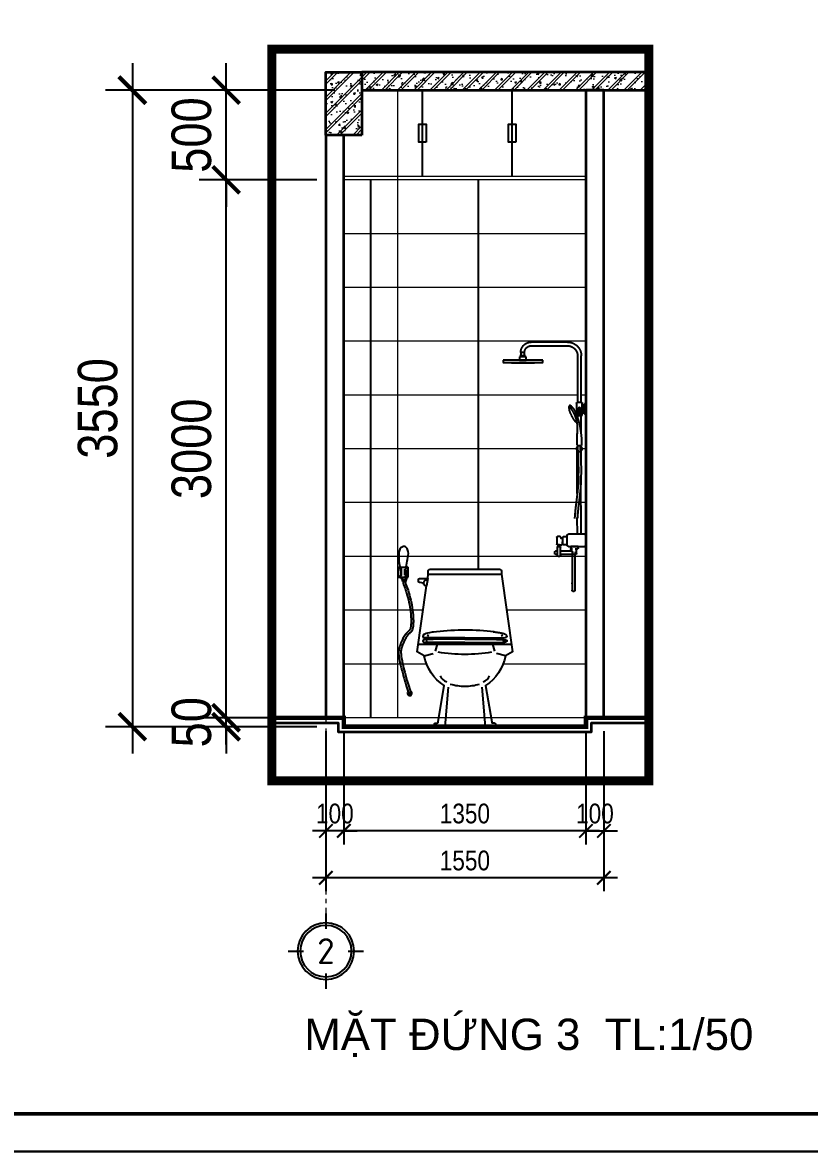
# Model space of a CAD drawing. Header units: inches. Extents: x 236662 to 497023, y -248575 to 81795.
# Drawn here: x 287957 to 292345, y -211220 to -204924 of the extents above; entities that cross this region are included whole.
import ezdxf
from ezdxf.enums import TextEntityAlignment as Align

# ---------------------------------------------------------------- set-up
doc = ezdxf.new("R2010")
doc.units = ezdxf.units.IN
doc.header["$LTSCALE"] = 10
doc.header["$MEASUREMENT"] = 0
for name, pattern in [('ACAD_ISO02W100', [15, 12, -3]), ('CENTER', [2, 1.25, -0.25, 0.25, -0.25]), ('DASHED2', [0.375, 0.25, -0.125])]:
    doc.linetypes.add(name, pattern=pattern)
for name, color, linetype in [('01. HP_TEXT', 9, 'Continuous'), ('07. HP_KY HIEU', 43, 'Continuous'), ('08. HP_DIM', 118, 'Continuous'), ('10. HP_VAT DUNG 1', 144, 'Continuous'), ('hach', 7, 'Continuous'), ('TEXT', 2, 'Continuous')]:
    doc.layers.add(name, color=color, linetype=linetype)
for name, color, linetype, lineweight in [('02. HP_BE TONG', 1, 'Continuous', 35), ('03. HP_TUONG', 2, 'Continuous', 35), ('05. HP_TRUC', 251, 'CENTER', 5), ('06. HP_THAY 1', 134, 'Continuous', 15), ('06. HP_THAY 2', 147, 'Continuous', 13), ('09_HP_HATCH', 8, 'Continuous', 5)]:
    doc.layers.add(name, color=color, linetype=linetype, lineweight=lineweight)
doc.layers.add('Tpl_Bound', color=1, linetype='Continuous', plot=False)
doc.styles.add('ISOCP50', font='isocpeur.ttf')
doc.styles.add('TEXT (none)', font='arial.ttf')
doc.styles.add('text2', font='VHELVCN.TTF')
doc.dimstyles.new('AL-100', dxfattribs={"dimtxt": 220, "dimasz": 150, "dimexe": 150, "dimexo": 150, "dimgap": 80, "dimtad": 1, "dimdec": 0, "dimzin": 9, "dimtxsty": 'text2', "dimblk": 'ARCHTICK', "dimcen": 1, "dimdle": 150, "dimclrd": 256, "dimclre": 256, "dimclrt": 7, "dimadec": 0, "dimazin": 0, "dimtfac": 1, "dimtdec": 0, "dimtix": 1, "dimtmove": 2, "dimatfit": 3, "dimldrblk": 'ARCHTICK', "dimfxl": 1, "dimtolj": 1, "dimtzin": 0, "dimlwd": -1, "dimlwe": -1, "dimarcsym": 0})
doc.dimstyles.new('AL-100 (1-50)', dxfattribs={"dimscale": 0.5, "dimtxt": 220, "dimasz": 150, "dimexe": 150, "dimexo": 150, "dimgap": 80, "dimtad": 1, "dimdec": 0, "dimzin": 9, "dimtxsty": 'text2', "dimblk": 'ARCHTICK', "dimcen": 1, "dimdle": 150, "dimclrd": 256, "dimclre": 256, "dimclrt": 7, "dimadec": 0, "dimazin": 0, "dimtfac": 1, "dimtdec": 0, "dimtix": 1, "dimtmove": 2, "dimatfit": 3, "dimldrblk": 'ARCHTICK', "dimfxl": 1, "dimtolj": 1, "dimtzin": 0, "dimlwd": -1, "dimlwe": -1, "dimarcsym": 0})

# ---------------------------------------------------------------- blocks, each defined once
blk = doc.blocks.new('KHUNG TEN A-3')
at = {"layer": '02. HP_BE TONG', "color": 1, "const_width": 0.5}
blk.add_lwpolyline([(15, 5), (415, 5), (415, 292), (15, 292)], close=True, dxfattribs=at)
at = {"layer": '06. HP_THAY 1'}
blk.add_lwpolyline([(0, 297), (420, 297), (420, 0), (0, 0)], close=True, dxfattribs=at)
at = {"layer": 'Defpoints'}
blk.add_lwpolyline([(0, 0), (420, 0), (420, 297), (0, 297)], close=True, dxfattribs=at)
blk = doc.blocks.new('_ArchTick')
at = {"color": 0, "linetype": 'ByBlock', "const_width": 0.15}
blk.add_lwpolyline([(-0.5, -0.5), (0.5, 0.5)], dxfattribs=at)
blk = doc.blocks.new('*D740')
at = {"layer": '08. HP_DIM', "transparency": 16777216}
for p, q in [((291198.6, -208876.3), (291198.6, -209507.3)), ((291098.6, -209072.3), (291098.6, -209507.3)), ((291098.6, -209432.3), (291023.6, -209432.3)), ((291098.6, -209432.3), (291198.6, -209432.3)), ((291198.6, -209432.3), (291273.6, -209432.3))]:
    blk.add_line(p, q, dxfattribs=at)
at = {"layer": 'Defpoints', "color": 0, "transparency": 16777216}
for p in [(291198.6, -208801.3), (291098.6, -208997.3), (291198.6, -209432.3)]:
    blk.add_point(p, dxfattribs=at)
at = {"layer": '08. HP_DIM', "transparency": 16777216, "xscale": 75, "yscale": 75, "zscale": 75}
blk.add_blockref('_ArchTick', (291098.6, -209432.3), dxfattribs=at)
at = {"layer": '08. HP_DIM', "transparency": 16777216, "xscale": 75, "yscale": 75, "zscale": 75, "rotation": 180}
blk.add_blockref('_ArchTick', (291198.6, -209432.3), dxfattribs=at)
at = {"layer": '08. HP_DIM', "color": 7, "transparency": 16777216, "insert": (291148.6, -209336.1), "char_height": 110, "attachment_point": 5, "style": 'text2'}
blk.add_mtext('\\A1;100', dxfattribs=at)
blk = doc.blocks.new('*D741')
at = {"layer": '08. HP_DIM', "transparency": 16777216}
for p, q in [((289748.6, -208876.3), (289748.6, -209507.3)), ((291098.6, -208876.3), (291098.6, -209507.3)), ((291173.6, -209432.3), (289673.6, -209432.3))]:
    blk.add_line(p, q, dxfattribs=at)
at = {"layer": 'Defpoints', "color": 0, "transparency": 16777216}
for p in [(289748.6, -208801.3), (291098.6, -208801.3), (289748.6, -209432.3)]:
    blk.add_point(p, dxfattribs=at)
at = {"layer": '08. HP_DIM', "transparency": 16777216, "xscale": 75, "yscale": 75, "zscale": 75, "rotation": 180}
blk.add_blockref('_ArchTick', (289748.6, -209432.3), dxfattribs=at)
at = {"layer": '08. HP_DIM', "transparency": 16777216, "xscale": 75, "yscale": 75, "zscale": 75}
blk.add_blockref('_ArchTick', (291098.6, -209432.3), dxfattribs=at)
at = {"layer": '08. HP_DIM', "color": 7, "transparency": 16777216, "insert": (290423.6, -209336.1), "char_height": 110, "attachment_point": 5, "style": 'text2'}
blk.add_mtext('\\A1;1350', dxfattribs=at)
blk = doc.blocks.new('*D742')
at = {"layer": '08. HP_DIM', "transparency": 16777216}
for p, q in [((289748.6, -208876.3), (289748.6, -209507.3)), ((289648.6, -209072.3), (289648.6, -209507.3)), ((289648.6, -209432.3), (289573.6, -209432.3)), ((289748.6, -209432.3), (289648.6, -209432.3)), ((289748.6, -209432.3), (289823.6, -209432.3))]:
    blk.add_line(p, q, dxfattribs=at)
at = {"layer": 'Defpoints', "color": 0, "transparency": 16777216}
for p in [(289748.6, -208801.3), (289648.6, -208997.3), (289648.6, -209432.3)]:
    blk.add_point(p, dxfattribs=at)
at = {"layer": '08. HP_DIM', "transparency": 16777216, "xscale": 75, "yscale": 75, "zscale": 75}
blk.add_blockref('_ArchTick', (289648.6, -209432.3), dxfattribs=at)
at = {"layer": '08. HP_DIM', "transparency": 16777216, "xscale": 75, "yscale": 75, "zscale": 75, "rotation": 180}
blk.add_blockref('_ArchTick', (289748.6, -209432.3), dxfattribs=at)
at = {"layer": '08. HP_DIM', "color": 7, "transparency": 16777216, "insert": (289698.6, -209336.1), "char_height": 110, "attachment_point": 5, "style": 'text2'}
blk.add_mtext('\\A1;100', dxfattribs=at)
blk = doc.blocks.new('*D743')
at = {"layer": '08. HP_DIM', "transparency": 16777216}
for p, q in [((289648.6, -208876.3), (289648.6, -209769.2)), ((291198.6, -208876.3), (291198.6, -209769.2)), ((291273.6, -209694.2), (289573.6, -209694.2))]:
    blk.add_line(p, q, dxfattribs=at)
at = {"layer": 'Defpoints', "color": 0, "transparency": 16777216}
for p in [(289648.6, -208801.3), (291198.6, -208801.3), (289648.6, -209694.2)]:
    blk.add_point(p, dxfattribs=at)
at = {"layer": '08. HP_DIM', "transparency": 16777216, "xscale": 75, "yscale": 75, "zscale": 75, "rotation": 180}
blk.add_blockref('_ArchTick', (289648.6, -209694.2), dxfattribs=at)
at = {"layer": '08. HP_DIM', "transparency": 16777216, "xscale": 75, "yscale": 75, "zscale": 75}
blk.add_blockref('_ArchTick', (291198.6, -209694.2), dxfattribs=at)
at = {"layer": '08. HP_DIM', "color": 7, "transparency": 16777216, "insert": (290423.6, -209598), "char_height": 110, "attachment_point": 5, "style": 'text2'}
blk.add_mtext('\\A1;1550', dxfattribs=at)
blk = doc.blocks.new('grid test1')
at = {"ltscale": 20}
for p, q in [((0, 440), (0, 260)), ((-260, 0), (-440, 0)), ((440, 0), (260, 0)), ((0, -260), (0, -440))]:
    blk.add_line(p, q, dxfattribs=at)
at = {"color": 251, "ltscale": 20, "true_color": 0x636466}
for radius in [330, 300]:
    blk.add_circle((0, 0), radius, dxfattribs=at)
at = {"layer": '01. HP_TEXT', "color": 2, "ltscale": 20, "true_color": 0xf1eb1f, "style": 'ISOCP50'}
blk.add_attdef('GRID', text='', height=300, dxfattribs=at).set_placement((-37, 0), align=Align.MIDDLE_CENTER)
blk = doc.blocks.new('MAT DUNG TIEU')
for p, q in [((289158, 73241.8), (289173.6, 73232.2)), ((289158, 73241.8), (289206, 73241.8)), ((289158, 73193.8), (289158, 73241.8)), ((289173.6, 73203.4), (289173.6, 73232.2)), ((289206, 73241.8), (289190.4, 73232.2)), ((289190.4, 73203.4), (289190.4, 73232.2)), ((289206, 73193.8), (289206, 73241.8)), ((289173.6, 73203.4), (289158, 73193.8)), ((289158, 73193.8), (289206, 73193.8)), ((289175, 73185.1), (289178.6, 73171.9)), ((289178, 73174.3), (289194.1, 73174.3)), ((289178.6, 73171.9), (289193.4, 73171.9)), ((289190.4, 73203.4), (289206, 73193.8)), ((289197.6, 73186.9), (289193.4, 73171.9)), ((289300.8, 73186.8), (289295.6, 73150.5)), ((289303.7, 73207.5), (289658, 73207.5)), ((289286.7, 72899.5), (289284, 72899.5)), ((289286.7, 72899.5), (289284, 72899.5)), ((289480.8, 72899.5), (289286.7, 72899.5)), ((289302.5, 72914.9), (289299.4, 72905.1)), ((289480.8, 72899.5), (289675, 72899.5)), ((289659.2, 72914.9), (289662.3, 72905.1)), ((289675, 72899.5), (289677.7, 72899.5)), ((289255.4, 72867.5), (289706.3, 72867.5)), ((289276, 72883.1), (289276.3, 72882.4)), ((289276, 72883.1), (289276, 72883.1)), ((289276.3, 72882.4), (289276.6, 72881.8)), ((289276.6, 72881.8), (289276.9, 72881.4)), ((289276.9, 72881.4), (289277.3, 72881.1)), ((289277.3, 72881.1), (289277.6, 72880.8)), ((289277.6, 72880.8), (289278, 72880.5)), ((289278, 72880.5), (289278.3, 72880.2)), ((289278.3, 72880.2), (289278.6, 72879.9)), ((289278.6, 72879.9), (289279, 72879.6)), ((289279, 72879.6), (289279.3, 72879.4)), ((289279.3, 72879.4), (289279.7, 72879.1)), ((289279.7, 72879.1), (289280.1, 72878.9)), ((289280.1, 72878.9), (289280.6, 72878.7)), ((289281, 72878.5), (289281.5, 72878.3)), ((289281.5, 72878.3), (289282, 72878.1)), ((289282, 72878.1), (289282.5, 72877.9)), ((289282.5, 72877.9), (289283, 72877.7)), ((289283, 72877.7), (289283.6, 72877.6)), ((289283.6, 72877.6), (289284.1, 72877.4)), ((289284.1, 72877.4), (289284.7, 72877.3)), ((289284.7, 72877.3), (289285.3, 72877.2)), ((289285.3, 72877.2), (289285.8, 72877.1)), ((289285.8, 72877.1), (289286.5, 72876.9)), ((289286.5, 72876.9), (289287.1, 72876.8)), ((289287.1, 72876.8), (289287.7, 72876.7)), ((289287.7, 72876.7), (289288.4, 72876.6)), ((289288.4, 72876.6), (289289.1, 72876.4)), ((289289.1, 72876.4), (289289.9, 72876.3)), ((289289.9, 72876.3), (289290.7, 72876.2)), ((289290.7, 72876.2), (289291.6, 72876)), ((289291.6, 72876), (289292.5, 72875.9)), ((289292.5, 72875.9), (289293.5, 72875.8)), ((289295.6, 72886.6), (289293.4, 72879.5)), ((289293.5, 72875.8), (289294.6, 72875.7)), ((289294.6, 72875.7), (289295.8, 72875.6)), ((289295.8, 72875.6), (289297.1, 72875.5)), ((289480.8, 72875.5), (289297.1, 72875.5)), ((289480.8, 72891.5), (289329.1, 72891.5)), ((289480.8, 72891.5), (289632.6, 72891.5)), ((289480.8, 72875.5), (289664.6, 72875.5)), ((289665.9, 72875.6), (289664.6, 72875.5)), ((289667.1, 72875.7), (289665.9, 72875.6)), ((289666, 72886.6), (289668.3, 72879.5)), ((289668.2, 72875.8), (289667.1, 72875.7)), ((289669.2, 72875.9), (289668.2, 72875.8)), ((289670.1, 72876), (289669.2, 72875.9)), ((289671, 72876.2), (289670.1, 72876)), ((289671.8, 72876.3), (289671, 72876.2)), ((289672.5, 72876.4), (289671.8, 72876.3)), ((289673.3, 72876.6), (289672.5, 72876.4)), ((289673.9, 72876.7), (289673.3, 72876.6)), ((289674.6, 72876.8), (289673.9, 72876.7)), ((289675.2, 72876.9), (289674.6, 72876.8)), ((289675.8, 72877.1), (289675.2, 72876.9)), ((289676.4, 72877.2), (289675.8, 72877.1)), ((289677, 72877.3), (289676.4, 72877.2)), ((289677.6, 72877.4), (289677, 72877.3)), ((289678.1, 72877.6), (289677.6, 72877.4)), ((289678.7, 72877.7), (289678.1, 72877.6)), ((289679.2, 72877.9), (289678.7, 72877.7)), ((289679.7, 72878.1), (289679.2, 72877.9)), ((289680.2, 72878.3), (289679.7, 72878.1)), ((289680.7, 72878.5), (289680.2, 72878.3)), ((289681.1, 72878.7), (289680.7, 72878.5)), ((289681.6, 72878.9), (289681.1, 72878.7)), ((289682, 72879.1), (289681.6, 72878.9)), ((289682.3, 72879.4), (289682, 72879.1)), ((289682.7, 72879.6), (289682.3, 72879.4)), ((289683.1, 72879.9), (289682.7, 72879.6)), ((289683.4, 72880.2), (289683.1, 72879.9)), ((289683.7, 72880.5), (289683.4, 72880.2)), ((289684.1, 72880.8), (289683.7, 72880.5)), ((289684.4, 72881.1), (289684.1, 72880.8)), ((289684.7, 72881.4), (289684.4, 72881.1)), ((289685.1, 72881.8), (289684.7, 72881.4)), ((289685.4, 72882.4), (289685.1, 72881.8)), ((289685.6, 72883.1), (289685.4, 72882.4)), ((289685.7, 72883.1), (289685.6, 72883.1)), ((289283.3, 72811.5), (289327.3, 72822.9)), ((289678.4, 72811.5), (289634.4, 72822.9)), ((289562.3, 72659.5), (289578.8, 72467.5))]:
    blk.add_line(p, q)
blk.add_lwpolyline([(289678.4, 72811.5, -0.204545), (289581.4, 72667.5), (289610.8, 72490.5, 0.414214), (289615.8, 72485.5), (289623.8, 72485.5, -0.414214), (289628.8, 72480.5), (289631.3, 72467.5), (289330.4, 72467.5), (289332.8, 72480.5, -0.414214), (289337.8, 72485.5), (289345.8, 72485.5, 0.414214), (289350.8, 72490.5), (289380.3, 72667.5, -0.204545), (289283.3, 72811.5), (289250.1, 72830.3), (289295.6, 73150.5, -0.420661), (289280.2, 73164.1), (289264.1, 73166.8, -0.414214), (289256.1, 73174.8), (289256.1, 73178.8, -0.414214), (289264.1, 73186.8), (289300.8, 73186.8), (289303.7, 73207.5), (289302.5, 73223.7, -0.283785), (289316.8, 73232.5), (289644.8, 73232.5, -0.283785), (289659.1, 73223.7), (289658, 73207.5), (289711.6, 72830.3)], format="xyb", close=True)
for points in [[(289623.2, 72927.3, 0.059522), (289343.1, 72927.5), (289329.4, 72926.9), (289322.8, 72925.5), (289309.8, 72923.6), (289299.7, 72921.9), (289292.8, 72920.1), (289286.5, 72917.3), (289281.7, 72915.1), (289276.6, 72906.1), (289278.4, 72900.5), (289284, 72899.5)], [(289361, 72714.7, 0.247354), (289392.8, 72685.1, 0.247354)], [(289568.9, 72685.1, 0.247354), (289600.7, 72714.7, 0.247354)], [(289480.8, 72664.2, 0.073236), (289551.6, 72674.5, 0.073236)]]:
    blk.add_lwpolyline(points, format="xyb")
for points in [[(289618.6, 72927.5), (289623.2, 72927.3), (289627.1, 72927), (289630.2, 72926.8), (289632.7, 72926.5), (289634.7, 72926.3), (289636.5, 72926), (289638, 72925.8), (289639.4, 72925.5), (289640.9, 72925.3), (289642.3, 72925), (289643.9, 72924.8), (289645.4, 72924.6), (289646.9, 72924.3), (289648.4, 72924.1), (289649.9, 72923.9), (289651.4, 72923.6), (289652.8, 72923.4), (289654.2, 72923.2), (289655.5, 72923), (289656.8, 72922.8), (289658, 72922.5), (289659.2, 72922.3), (289660.4, 72922.1), (289661.5, 72921.9), (289662.5, 72921.7), (289663.5, 72921.4), (289664.4, 72921.2), (289665.4, 72921), (289666.2, 72920.7), (289667.1, 72920.5), (289667.9, 72920.2), (289668.8, 72919.9), (289669.6, 72919.7), (289670.4, 72919.4), (289671.2, 72919), (289672, 72918.7), (289672.7, 72918.4), (289673.5, 72918.1), (289674.2, 72917.7), (289674.9, 72917.4), (289675.6, 72917.1), (289676.2, 72916.8), (289676.9, 72916.5), (289677.5, 72916.1), (289678.1, 72915.7), (289678.8, 72915.2), (289679.4, 72914.6), (289680, 72913.9), (289680.6, 72913.2), (289681.2, 72912.3), (289681.8, 72911.4), (289682.4, 72910.4), (289682.9, 72909.4), (289683.3, 72908.4), (289683.6, 72907.3), (289683.8, 72906.2), (289683.9, 72905.1), (289683.8, 72904.1), (289683.5, 72903.1), (289683, 72902.1), (289682.2, 72901.3), (289681.1, 72900.6), (289679.6, 72900), (289677.7, 72899.5)], [(289329.1, 72891.5), (289326.4, 72891.3), (289324.2, 72891.2), (289322.2, 72891.1), (289320.5, 72891.1), (289319, 72891), (289317.7, 72891), (289316.5, 72891), (289315.4, 72890.9), (289314.3, 72890.9), (289313.2, 72890.8), (289312.2, 72890.8), (289311.1, 72890.7), (289310.1, 72890.6), (289309.1, 72890.6), (289308.2, 72890.5), (289307.2, 72890.5), (289306.3, 72890.5), (289305.3, 72890.4), (289304.4, 72890.4), (289303.5, 72890.4), (289302.6, 72890.4), (289301.7, 72890.4), (289300.9, 72890.4), (289299.9, 72890.4), (289299, 72890.4), (289298.1, 72890.4), (289297.2, 72890.4), (289296.3, 72890.4), (289295.3, 72890.3), (289294.4, 72890.3), (289293.4, 72890.3), (289292.5, 72890.2), (289291.5, 72890.1), (289290.6, 72890), (289289.7, 72889.9), (289288.8, 72889.7), (289287.9, 72889.6), (289287, 72889.5), (289286.1, 72889.4), (289285.3, 72889.2), (289284.6, 72889.1), (289283.8, 72889), (289283.1, 72888.9), (289282.3, 72888.7), (289281.5, 72888.4), (289280.7, 72888.1), (289279.8, 72887.8), (289278.8, 72887.3), (289277.8, 72886.7), (289276.8, 72886)], [(289280.6, 72878.7), (289281, 72878.5)], [(289347.2, 72867.5), (289337.1, 72834.6)], [(289614.5, 72867.5), (289624.6, 72834.6)], [(289632.6, 72891.5), (289635.3, 72891.3), (289637.5, 72891.2), (289639.5, 72891.1), (289641.2, 72891.1), (289642.7, 72891), (289644, 72891), (289645.2, 72891), (289646.3, 72890.9), (289647.4, 72890.9), (289648.5, 72890.8), (289649.5, 72890.8), (289650.5, 72890.7), (289651.6, 72890.6), (289652.6, 72890.6), (289653.5, 72890.5), (289654.5, 72890.5), (289655.4, 72890.5), (289656.3, 72890.4), (289657.3, 72890.4), (289658.2, 72890.4), (289659, 72890.4), (289659.9, 72890.4), (289660.8, 72890.4), (289661.7, 72890.4), (289662.6, 72890.4), (289663.6, 72890.4), (289664.5, 72890.4), (289665.4, 72890.4), (289666.4, 72890.3), (289667.3, 72890.3), (289668.3, 72890.3), (289669.2, 72890.2), (289670.1, 72890.1), (289671.1, 72890), (289672, 72889.9), (289672.9, 72889.7), (289673.8, 72889.6), (289674.7, 72889.5), (289675.5, 72889.4), (289676.3, 72889.2), (289677.1, 72889.1), (289677.9, 72889), (289678.6, 72888.9), (289679.4, 72888.7), (289680.2, 72888.4), (289681, 72888.1), (289681.9, 72887.8), (289682.9, 72887.3), (289683.9, 72886.7), (289684.9, 72886)], [(289399.4, 72659.5), (289382.9, 72467.5)]]:
    blk.add_lwpolyline(points)
at = {"flags": 128}
blk.add_lwpolyline([(289208.2, 72628, 0.447816), (289218.8, 72631.3, -1.095424)], format="xyb", dxfattribs=at)
for centre, radius, start, end in [((289294.5, 73164.9), 14.4, 69.5025, 183.0668), ((289281.5, 72883.2), 5.46, 149.2762, 180.6862), ((289680.2, 72883.2), 5.46, 359.3138, 30.7238), ((289480.8, 73682.5), 862.4, 261.2909, 278.7091), ((289480.4, 72909.7), 245.5, 253.3416, 270.0961)]:
    blk.add_arc(centre, radius, start, end)
at = {"ltscale": 10}
blk.add_arc((289213.3, 72630.2), 11, 139.283, 76.9678, dxfattribs=at)
for points, knots in [([(289168.9, 73212.2), (289168.9, 73223.5), (289163.2, 73252.6), (289158.8, 73292.3), (289161.1, 73335.6), (289191, 73345.6), (289209.9, 73321.8), (289204.4, 73274.3), (289188.8, 73234.5), (289205.3, 73181), (289165.6, 73182), (289168.9, 73203.5), (289168.9, 73212.2)], [0, 0, 0, 0, 33.999712, 87.271739, 126.694443, 145.03604, 165.505113, 204.122546, 280.909175, 307.443089, 330.153437, 356.324944, 356.324944, 356.324944, 356.324944]), ([(289181.2, 73171.9), (289181.1, 73161.9), (289184.4, 73154), (289188.7, 73143.4), (289189.8, 73140.5), (289193.6, 73130.5), (289196.1, 73123.2), (289203, 73101.3), (289206.8, 73086.5), (289213.1, 73056.4), (289215.6, 73041.1), (289218.6, 73014.9), (289219.4, 73003.6), (289220.1, 72985.8), (289220.1, 72978.7), (289219.7, 72966), (289219.3, 72960.3), (289218.4, 72953.7), (289218.1, 72952), (289217.6, 72949.2), (289217.4, 72948.2), (289216.9, 72946.2), (289216.7, 72945.2), (289215.9, 72942.7), (289215.3, 72941.3), (289214.2, 72938.9), (289213.6, 72937.9), (289212.5, 72936.3), (289211.9, 72935.6), (289210.7, 72934.1), (289210, 72933.4), (289208.3, 72931.8), (289207.3, 72930.8), (289205, 72928.7), (289203.8, 72927.5), (289201.1, 72924.9), (289199.7, 72923.5), (289196.3, 72919.8), (289194.3, 72917.5), (289190.2, 72912), (289188.1, 72908.9), (289182.4, 72899.6), (289178.7, 72892.6), (289174, 72882.2), (289173.3, 72880.6), (289171.1, 72875.4), (289169.6, 72871.7), (289167.5, 72866.1), (289166.9, 72864.4), (289165.8, 72861.4), (289165.3, 72860), (289164.4, 72857.6), (289164.1, 72856.6), (289163.3, 72854.3), (289162.9, 72853.1), (289161.8, 72849.4), (289161, 72846.7), (289159.9, 72840.7), (289159.5, 72837.4), (289159, 72830), (289159, 72825.9), (289159.5, 72816.7), (289160, 72811.5), (289161, 72804.1), (289161.3, 72802.3), (289161.8, 72799), (289162.1, 72797.4), (289162.8, 72793.8), (289163.1, 72791.8), (289164, 72787.6), (289164.5, 72785.3), (289166.1, 72778), (289167.4, 72772.4), (289172.5, 72752.1), (289177.4, 72733.6), (289185.8, 72702.7), (289186.8, 72699.2), (289188, 72694.7), (289188.3, 72693.8), (289188.7, 72692.3), (289188.8, 72691.8), (289189.3, 72689.9), (289189.7, 72688.5), (289190.8, 72684.6), (289191.5, 72682.2), (289193.5, 72675), (289194.7, 72670.7), (289198.2, 72658.7), (289200.2, 72652.1), (289204.2, 72639.6), (289206.2, 72633.8), (289208.2, 72628)], [0, 0, 0, 0, 20.968359, 20.968359, 28.837472, 28.837472, 48.568267, 48.568267, 88.029858, 88.029858, 130.816709, 130.816709, 166.258815, 166.258815, 192.631441, 192.631441, 219.004068, 219.004068, 229.293688, 229.293688, 236.963424, 236.963424, 244.633161, 244.633161, 259.972633, 259.972633, 275.312106, 275.312106, 287.527711, 287.527711, 299.743315, 299.743315, 314.298274, 314.298274, 328.853232, 328.853232, 343.40819, 343.40819, 361.601073, 361.601073, 379.793957, 379.793957, 409.166583, 409.166583, 414.573556, 414.573556, 425.387502, 425.387502, 429.863764, 429.863764, 433.24764, 433.24764, 435.867029, 435.867029, 438.486418, 438.486418, 443.54838, 443.54838, 448.51485, 448.51485, 453.48132, 453.48132, 458.447791, 458.447791, 459.901505, 459.901505, 461.138247, 461.138247, 462.624915, 462.624915, 464.111583, 464.111583, 467.08492, 467.08492, 472.885785, 472.885785, 473.590223, 473.590223, 473.761524, 473.761524, 473.867965, 473.867965, 474.123166, 474.123166, 474.633569, 474.633569, 475.654374, 475.654374, 477.695985, 477.695985, 479.918209, 479.918209, 479.918209, 479.918209]), ([(289191.3, 73171.9), (289192.9, 73162), (289197.3, 73151.8), (289213.2, 73109.8), (289221.1, 73076.5), (289228.3, 73029.3), (289229.8, 73013.3), (289231.1, 72988), (289231.2, 72977.9), (289230.5, 72963.3), (289230.1, 72958), (289229.1, 72951.1), (289228.8, 72948.9), (289227.4, 72942.2), (289226.2, 72938.4), (289223.6, 72933.1), (289222.5, 72931.3), (289220, 72927.9), (289218.6, 72926.5), (289215.8, 72923.6), (289214.3, 72922.3), (289211.2, 72919.4), (289209.6, 72917.9), (289205.7, 72913.8), (289203.2, 72911.1), (289198, 72904), (289195.2, 72899.7), (289189.1, 72888.8), (289186, 72882.3), (289182, 72872.8), (289181.3, 72871.3), (289179.4, 72866.5), (289178.1, 72863.1), (289176.3, 72858.1), (289175.7, 72856.6), (289174.9, 72854.3), (289174.7, 72853.5), (289174.1, 72851.9), (289173.8, 72851.1), (289173, 72848.6), (289172.5, 72846.9), (289171.5, 72842.5), (289171.1, 72839.7), (289170.6, 72832.9), (289170.6, 72828.9), (289171.1, 72819.4), (289171.6, 72813.8), (289174.7, 72792), (289178.9, 72771.3), (289193.7, 72714.1), (289204.1, 72677.9), (289218.8, 72631.3)], [1.242846, 1.242846, 1.242846, 1.242846, 28.934087, 28.934087, 113.624774, 113.624774, 160.510303, 160.510303, 196.445185, 196.445185, 220.263793, 220.263793, 232.200731, 232.200731, 260.441411, 260.441411, 279.627851, 279.627851, 298.814291, 298.814291, 318.000731, 318.000731, 337.187171, 337.187171, 363.09365, 363.09365, 389.000128, 389.000128, 414.906607, 414.906607, 419.717969, 419.717969, 429.340694, 429.340694, 433.14704, 433.14704, 435.161501, 435.161501, 437.175961, 437.175961, 441.204883, 441.204883, 446.276038, 446.276038, 451.347192, 451.347192, 456.418346, 456.418346, 468.173389, 468.173389, 479.75263, 479.75263, 479.75263, 479.75263])]:
    blk.add_open_spline(points, degree=3, knots=knots)
blk = doc.blocks.new('ÁDASDASDAA')
at = {"layer": '10. HP_VAT DUNG 1', "linetype": 'DASHED2', "ltscale": 150}
for p, q in [((46.9, 1023), (46.9, 760.4)), ((363.3, 1044.3), (342.4, 1044.3)), ((338.9, 982), (362.2, 982)), ((20.5, 735.1), (20.5, 759)), ((24.2, 762.8), (49.2, 762.8)), ((53, 759), (53, 694.6)), ((-1.9, 703.1), (-1.9, 750.7)), ((1.8, 754.5), (7.8, 754.5)), ((7.8, 699.4), (1.8, 699.4)), ((11.5, 750.7), (11.5, 703.1)), ((11.5, 739.2), (14.3, 739.2)), ((14.3, 713.7), (11.5, 713.7)), ((16.2, 737.3), (16.2, 715.5)), ((16.2, 735.1), (20.8, 735.1)), ((16.2, 720.1), (20.8, 720.1)), ((20.5, 690.9), (20.5, 720.1)), ((24.6, 731.3), (24.6, 723.8)), ((32, 700), (32, 717.3)), ((35.7, 721), (37.9, 721)), ((37.9, 696.2), (35.7, 696.2)), ((41.7, 717.3), (41.7, 700)), ((49.2, 690.9), (20.5, 690.9)), ((46.9, 690.9), (46.9, 681.1)), ((31.1, 497.6), (31.1, 512.5)), ((45.2, 497.6), (45.2, 512.5)), ((48.4, 255.9), (48.9, 493.5)), ((27, 28.3), (27.7, 352.7)), ((47.9, 28.2), (48.1, 121.2)), ((0, -32.1), (0, 20.8)), ((0, -20.8), (0, 0)), ((7.5, 28.3), (97.5, 28.3)), ((105, -32.1), (105, 20.8)), ((105, 12.9), (127.3, 12.9)), ((131, 9.1), (131, -24.8)), ((144.2, 15.3), (159, 15.2)), ((162.8, 11.5), (162.8, -27.2)), ((97.5, -39.6), (7.5, -39.6)), ((43.4, -39.6), (84, -39.6)), ((43.4, -49.4), (43.4, -39.6)), ((60, -53.1), (47.1, -53.1)), ((52.5, -39.6), (84, -39.6)), ((52.5, -79.5), (52.5, -53.1)), ((80.3, -53.1), (75, -53.1)), ((84, -39.6), (84, -49.4)), ((84, -56.9), (84, -66.6)), ((127.3, -28.5), (105, -28.5)), ((131.1, -27.2), (131.1, -14.6)), ((159, -30.9), (134.9, -30.9)), ((142.1, -90.4), (142.1, -44.1)), ((145.8, -40.3), (155.8, -40.3)), ((159.6, -44.1), (159.6, -90.4)), ((84, -83.3), (56.2, -83.3)), ((75.5, -66.6), (142.1, -66.6)), ((75.5, -83.3), (75.5, -66.6)), ((142.1, -83.3), (75.5, -83.3)), ((155.8, -94.1), (145.8, -94.1)), ((159.6, -66.6), (170.7, -66.6)), ((170.7, -83.3), (159.6, -83.3)), ((174.5, -70.4), (174.5, -79.5)), ((61.7, -247.8), (61.7, -284.1)), ((76.7, -243.8), (76.7, -284.1)), ((69.2, -291.6), (69.2, -291.6))]:
    blk.add_line(p, q, dxfattribs=at)
blk.add_lwpolyline([(103, 1100.1), (305, 1100.1, -0.414214), (363.4, 1041.7), (363.4, 1027.8, -0.414214), (359.6, 1024.1), (346.1, 1024.1, -0.414214), (342.4, 1027.8), (342.4, 1041.7, 0.414214), (305, 1079.1), (103, 1079.1)], format="xyb", dxfattribs=at)
for points in [[(26, 761.8), (26, 1023.9)], [(26, 588.8), (26, 691.8)]]:
    blk.add_lwpolyline(points, dxfattribs=at)
for points in [[(333.9, 1017.7), (370.8, 1017.7), (370.8, 999.4), (333.9, 999.4)], [(240.9, 999.4), (461.5, 999.4), (461.5, 985.1), (240.9, 985.1)], [(146.9, -30.9), (155.9, -30.9), (155.9, -40.3), (146.9, -40.3)]]:
    blk.add_lwpolyline(points, close=True, dxfattribs=at)
for centre, radius in [((36.8, 727.6), 6.6), ((37.3, 505.1), 16.4)]:
    blk.add_circle(centre, radius, dxfattribs=at)
for centre, radius, start, end in [((103, 1023), 77.1, 90, 180), ((103, 1023), 56.1, 90, 180), ((351.2, 3003.8), 2021.7, 266.87298, 273.12702), ((24.2, 759), 3.74, 90, 180), ((49.2, 759), 3.74, 0, 90), ((1.8, 750.7), 3.74, 90, 180), ((1.8, 703.1), 3.74, 180, 270), ((7.8, 750.7), 3.74, 0, 90), ((7.8, 703.1), 3.74, 270, 0), ((14.3, 737.3), 1.87, 0, 90), ((14.3, 715.5), 1.87, 270, 0), ((20.8, 731.3), 3.74, 0, 90), ((20.8, 723.8), 3.74, 270, 0), ((35.7, 717.3), 3.74, 90, 180), ((35.7, 700), 3.74, 180, 270), ((37.9, 717.3), 3.74, 0, 90), ((37.9, 700), 3.74, 270, 0), ((49.2, 694.6), 3.74, 270, 0), ((7.5, 20.8), 7.48, 90, 180), ((97.5, 20.8), 7.48, 0, 90), ((127.3, 9.1), 3.74, 0, 90), ((159, 11.5), 3.74, 0, 89.96096), ((7.5, -32.1), 7.48, 180, 270), ((47.1, -49.4), 3.74, 180, 270), ((80.3, -49.4), 3.74, 270, 0), ((80.3, -56.9), 3.74, 0, 90), ((97.5, -32.1), 7.48, 270, 0), ((127.3, -24.8), 3.74, 270, 0), ((134.9, -27.2), 3.74, 180, 270), ((145.8, -44.1), 3.74, 90, 180), ((155.8, -44.1), 3.74, 0, 90), ((159, -27.2), 3.74, 270, 0), ((56.2, -79.5), 3.74, 180, 270), ((145.8, -90.4), 3.74, 180, 270), ((155.8, -90.4), 3.74, 270, 0), ((170.7, -70.4), 3.74, 0, 90), ((170.7, -79.5), 3.74, 270, 0), ((69.2, -284.1), 7.48, 180, 270), ((69.2, -284.1), 7.48, 270, 0)]:
    blk.add_arc(centre, radius, start, end, dxfattribs=at)
for points, knots in [([(344.1, 1024.1), (343.5, 1022.7), (341.8, 1018.5), (337, 1018), (333.9, 1017.7)], [0, 0, 0, 0, 4.412344, 12.88897, 12.88897, 12.88897, 12.88897]), ([(360.6, 1024.1), (361.2, 1022.7), (362.9, 1018.5), (367.7, 1018), (370.8, 1017.7)], [0, 0, 0, 0, 4.412344, 12.88897, 12.88897, 12.88897, 12.88897]), ([(23.2, 523), (22.8, 530.4), (22, 547.3), (24, 577.5), (28.8, 607.6), (33, 636), (41.5, 666.6), (53.1, 699.5), (68.3, 730.9), (82.1, 742.2), (87.2, 746.3)], [0, 0, 0, 0, 22.364841, 50.62886, 90.689566, 113.7327, 136.66556, 185.691238, 219.104465, 238.695602, 238.695602, 238.695602, 238.695602]), ([(90.8, 739.6), (87.1, 734.2), (76.4, 718.5), (62.2, 691.3), (53.6, 664.3), (45.3, 617.9), (53.2, 573.2), (51, 533.2), (50.5, 524.4)], [0, 0, 0, 0, 19.821192, 56.980666, 91.588605, 104.347309, 197.910757, 224.472979, 224.472979, 224.472979, 224.472979]), ([(87.2, 746.3), (89.2, 745.9), (95.2, 744.4), (94.8, 730.3), (93.1, 713.9), (82.8, 693.1), (73.3, 673.4), (62.2, 659), (54.5, 653.6), (51.3, 651.3)], [0, 0, 0, 0, 5.679087, 17.00309, 34.212097, 58.674032, 84.163668, 100.472701, 112.254783, 112.254783, 112.254783, 112.254783]), ([(31.1, 512.5), (30.9, 513.7), (30.4, 516.1), (28.3, 517.4), (27.3, 518.1)], [0, 0, 0, 0, 3.348746, 7.030401, 7.030401, 7.030401, 7.030401]), ([(45.2, 512.5), (45.4, 513.7), (45.9, 516.1), (47.9, 517.4), (49, 518.1)], [0, 0, 0, 0, 3.348746, 7.030401, 7.030401, 7.030401, 7.030401]), ([(29.2, 490.8), (28.2, 450.1), (26.3, 375.6), (29.6, 281.5), (38.9, 211.5), (46.4, 148.3), (51, 81.7), (58.4, -3.8), (62.5, -112.4), (62, -198.3), (61.7, -247.8)], [0, 0, 0, 0, 122.223915, 223.577142, 281.946964, 334.080615, 414.34135, 482.079347, 591.673085, 740.018926, 740.018926, 740.018926, 740.018926]), ([(31.1, 497.6), (30.9, 496.5), (30.4, 494.1), (28.3, 492.8), (27.3, 492.1)], [0, 0, 0, 0, 3.348746, 7.030401, 7.030401, 7.030401, 7.030401]), ([(44.1, 490.4), (43.6, 469.5), (43.1, 448.7), (42.6, 415.2), (42.4, 402.6), (42.4, 381.8), (42.4, 373.5), (42.6, 357), (42.7, 348.8), (43.3, 324.1), (44.1, 307.7), (45.7, 284.6), (46.2, 277.8), (47.1, 268.8), (47.3, 266.5), (47.8, 261.9), (48, 259.5), (48.8, 252.6), (49.3, 247.9), (51, 233.9), (52.2, 224.6), (53.8, 211.9), (54.2, 208.6), (55, 202.1), (55.4, 198.8), (56.6, 189), (57.3, 182.5), (58.6, 170.7), (59.2, 165.5), (60, 157.5), (60.3, 154.7), (60.8, 149.1), (61, 146.2), (61.8, 137.8), (62.3, 132.2), (63.6, 115.4), (64.5, 104.2), (65.6, 89.3), (65.9, 85.6), (66.4, 79.1), (66.6, 76.4), (67, 70.9), (67.3, 68.1), (67.9, 59.8), (68.4, 54.3), (69.7, 37.6), (70.6, 26.5), (71.6, 11.6), (71.9, 7.8), (72.4, 0.3), (72.6, -3.5), (73.3, -14.9), (73.7, -22.4), (74.7, -45.1), (75.3, -60.2), (76.4, -98.3), (76.7, -121.4), (77.1, -167.4), (77, -190.4), (76.8, -236.5), (76.5, -259.6), (76.7, -243.8)], [0, 0, 0, 0, 167.623842, 167.623842, 269.288906, 269.288906, 335.942574, 335.942574, 402.596242, 402.596242, 535.903578, 535.903578, 591.115144, 591.115144, 610.088371, 610.088371, 629.061598, 629.061598, 667.008052, 667.008052, 742.900961, 742.900961, 769.149431, 769.149431, 795.397901, 795.397901, 847.894842, 847.894842, 889.429331, 889.429331, 911.858109, 911.858109, 934.286887, 934.286887, 979.144444, 979.144444, 1068.859557, 1068.859557, 1098.828686, 1098.828686, 1121.082469, 1121.082469, 1143.336253, 1143.336253, 1187.84382, 1187.84382, 1276.858955, 1276.858955, 1306.966026, 1306.966026, 1337.073098, 1337.073098, 1397.287241, 1397.287241, 1517.715527, 1517.715527, 1701.519191, 1701.519191, 1885.322854, 1885.322854, 2070.350351, 2070.350351, 2070.350351, 2070.350351]), ([(45.2, 497.6), (45.3, 496.4), (45.6, 494.1), (47.9, 493.7), (48.9, 493.5)], [0, 0, 0, 0, 3.348746, 6.223772, 6.223772, 6.223772, 6.223772]), ([(133.2, 2.7), (135.2, 2.8), (138.9, 3), (138.5, 9.3), (141.2, 12.9), (143.5, 14.7), (144.2, 15.3)], [0, 0, 0, 0, 5.042369, 9.315869, 15.551203, 18.197125, 18.197125, 18.197125, 18.197125])]:
    blk.add_open_spline(points, degree=3, knots=knots, dxfattribs=at)
blk = doc.blocks.new('*D1227')
at = {"layer": '08. HP_DIM', "transparency": 16777216}
for p, q in [((289092, -208801.3), (289092, -208651.3)), ((289598.6, -208801.3), (288942, -208801.3)), ((289092, -208851.3), (289092, -208801.3)), ((289598.6, -208851.3), (288942, -208851.3)), ((289092, -208851.3), (289092, -209001.3))]:
    blk.add_line(p, q, dxfattribs=at)
at = {"layer": 'Defpoints', "color": 0, "transparency": 16777216}
for p in [(289092, -208801.3), (289748.6, -208801.3), (289748.6, -208851.3)]:
    blk.add_point(p, dxfattribs=at)
at = {"layer": '08. HP_DIM', "transparency": 16777216, "xscale": 150, "yscale": 150, "zscale": 150}
for p, rotation in [((289092, -208801.3), 270), ((289092, -208851.3), 90)]:
    blk.add_blockref('_ArchTick', p, dxfattribs=dict(at, rotation=rotation))
at = {"layer": '08. HP_DIM', "color": 7, "transparency": 16777216, "insert": (288899.7, -208826.3), "char_height": 220, "attachment_point": 5, "rotation": 90, "style": 'text2'}
blk.add_mtext('\\A1;50', dxfattribs=at)
blk = doc.blocks.new('*D1228')
at = {"layer": '08. HP_DIM', "transparency": 16777216}
for p, q in [((289092, -208951.3), (289092, -205651.5)), ((289598.6, -205801.5), (288942, -205801.5)), ((289598.6, -208801.3), (288942, -208801.3))]:
    blk.add_line(p, q, dxfattribs=at)
at = {"layer": 'Defpoints', "color": 0, "transparency": 16777216}
for p in [(289092, -205801.5), (289748.6, -205801.5), (289748.6, -208801.3)]:
    blk.add_point(p, dxfattribs=at)
at = {"layer": '08. HP_DIM', "transparency": 16777216, "xscale": 150, "yscale": 150, "zscale": 150}
for p, rotation in [((289092, -205801.5), 90), ((289092, -208801.3), 270)]:
    blk.add_blockref('_ArchTick', p, dxfattribs=dict(at, rotation=rotation))
at = {"layer": '08. HP_DIM', "color": 7, "transparency": 16777216, "insert": (288899.7, -207301.4), "char_height": 220, "attachment_point": 5, "rotation": 90, "style": 'text2'}
blk.add_mtext('\\A1;3000', dxfattribs=at)
blk = doc.blocks.new('*D1229')
at = {"layer": '08. HP_DIM', "transparency": 16777216}
for p, q in [((289092, -205301.3), (289092, -205151.3)), ((289698.6, -205301.3), (288942, -205301.3)), ((289092, -205801.5), (289092, -205301.3)), ((289598.6, -205801.5), (288942, -205801.5)), ((289092, -205801.5), (289092, -205951.5))]:
    blk.add_line(p, q, dxfattribs=at)
at = {"layer": 'Defpoints', "color": 0, "transparency": 16777216}
for p in [(289092, -205301.3), (289848.6, -205301.3), (289748.6, -205801.5)]:
    blk.add_point(p, dxfattribs=at)
at = {"layer": '08. HP_DIM', "transparency": 16777216, "xscale": 150, "yscale": 150, "zscale": 150}
for p, rotation in [((289092, -205301.3), 270), ((289092, -205801.5), 90)]:
    blk.add_blockref('_ArchTick', p, dxfattribs=dict(at, rotation=rotation))
at = {"layer": '08. HP_DIM', "color": 7, "transparency": 16777216, "insert": (288899.7, -205551.4), "char_height": 220, "attachment_point": 5, "rotation": 90, "style": 'text2'}
blk.add_mtext('\\A1;500', dxfattribs=at)
blk = doc.blocks.new('*D1230')
at = {"layer": '08. HP_DIM', "transparency": 16777216}
for p, q in [((288569.4, -205151.3), (288569.4, -209001.3)), ((289698.6, -205301.3), (288419.4, -205301.3)), ((289598.6, -208851.3), (288419.4, -208851.3))]:
    blk.add_line(p, q, dxfattribs=at)
at = {"layer": 'Defpoints', "color": 0, "transparency": 16777216}
for p in [(289848.6, -205301.3), (288569.4, -208851.3), (289748.6, -208851.3)]:
    blk.add_point(p, dxfattribs=at)
at = {"layer": '08. HP_DIM', "transparency": 16777216, "xscale": 150, "yscale": 150, "zscale": 150}
for p, rotation in [((288569.4, -205301.3), 90), ((288569.4, -208851.3), 270)]:
    blk.add_blockref('_ArchTick', p, dxfattribs=dict(at, rotation=rotation))
at = {"layer": '08. HP_DIM', "color": 7, "transparency": 16777216, "insert": (288377, -207076.3), "char_height": 220, "attachment_point": 5, "rotation": 90, "style": 'text2'}
blk.add_mtext('\\A1;3550', dxfattribs=at)

msp = doc.modelspace()

# ---------------------------------------------------------------- hatches: boundary and pattern name
at = {"layer": '09_HP_HATCH'}
h = msp.add_hatch(dxfattribs=at)
h.set_pattern_fill('CHAU-01', color=256, scale=15, pattern_type=2)
h.set_pattern_definition([(50, (-18215.94, -14930.29), (107.589027, -9.41282), [11.25, -123.75]), (355, (-18215.94, -14930.29), (-20.8127, 112.82882), [9, -99]), (100.4514, (-18206.97, -14931.08), (86.776407, 103.41593), [9.56103, -105.171317]), (46.1842, (-18215.94, -14900.29), (160.086157, -24.82785), [16.875, -185.625]), (96.6356, (-18202.6, -14902.36), (140.199406, 146.11768), [14.34154, -157.75695]), (351.1842, (-18215.94, -14900.3), (140.19929, 146.11779), [13.5, -148.5]), (21, (-18200.94, -14907.79), (89.536058, -60.392834), [11.25, -123.75]), (326, (-18200.94, -14907.79), (36.4973, 108.772507), [9, -99]), (71.4514, (-18193.47, -14912.83), (126.033394, 48.379575), [9.56103, -105.171317]), (37.5, (-18215.936, -14930.293), (1.8239783, 49.934078), [0, -97.8, 0, -100.5, 0, -99.375]), (7.5, (-18215.936, -14930.29), (39.460431, 59.161757), [0, -57.3, 0, -95.55, 0, -37.875]), (327.5, (-18249.386, -14930.293), (80.0733654, -3.3832308), [0, -37.5, 0, -117, 0, -155.25]), (317.5, (-18264.386, -14930.29), (87.477925, 15.015747), [0, -48.75, 0, -77.7, 0, -110.25]), (45, (-18215.936, -14930.29), (-45.078057, 45.078057), []), (45, (-18215.936, -14911.92), (-45.078057, 45.078057), [])])
h.paths.add_polyline_path([(291448.6, -205201.3), (289848.6, -205201.3), (289848.6, -205301.3), (291448.6, -205301.3)])
h.paths.add_polyline_path([(289848.6, -205551.3), (289648.6, -205551.3), (289648.6, -205201.3), (289848.6, -205201.3)])
h = msp.add_hatch(dxfattribs=at)
h.set_pattern_fill('_USER', color=8, scale=300, pattern_type=0)
h.set_pattern_definition([(0, (0, 0), (0, 300), [])])
h.paths.add_polyline_path([(290048.6, -205801.5), (289748.6, -205801.5), (289748.6, -208801.3), (290048.6, -208801.3)])
h.paths.add_polyline_path([(291045.7, -207046.9, -0.414214), (291049.4, -207043.1), (291051.7, -207043.1), (291051.7, -206782.9, 0.414214), (290995.6, -206726.7), (290793.6, -206726.7, 0.414214), (290756.2, -206764.2), (290756.2, -206778, -0.414214), (290752.5, -206781.8), (290764.7, -206788.2), (290764.7, -206806.5), (290857.7, -206806.5), (290857.7, -206820.8, -0.013645), (290747.4, -206823.8), (290759.7, -206823.9), (290736.5, -206823.9), (290731.4, -206823.7, -0.011665), (290637.1, -206820.8), (290637.1, -206806.5), (290727.8, -206806.5), (290727.8, -206788.2), (290739, -206781.8, -0.414214), (290735.3, -206778), (290735.3, -206761.5), (290735.3, -206761.5, -0.401106), (290793.6, -206705.8), (290995.6, -206705.8, -0.403174), (291072.6, -206780), (291072.6, -207043.1), (291074.4, -207043.1, -0.414214), (291078.1, -207046.9), (291082.4, -207068.5, -0.414214), (291084.3, -207066.7), (291087.1, -207066.7), (291087.1, -207055.2, -0.414214), (291090.8, -207051.4), (291098.6, -207051.4), (291098.6, -205801.5), (290048.6, -205801.5), (290048.6, -208801.3), (290278.1, -208801.3), (290308, -208621.4, -0.204545), (290196.4, -208455.9), (290158.3, -208434.4), (290210.5, -208066.2, -0.420661), (290192.7, -208050.6), (290174.2, -208047.5, -0.414214), (290165, -208038.3), (290165, -208033.7, -0.414214), (290174.2, -208024.5), (290216.4, -208024.5), (290219.7, -208000.7), (290218.4, -207982.1, -0.283785), (290234.8, -207972), (290611.8, -207971.8, -0.283785), (290628.3, -207982), (290626.9, -208000.6), (290688.7, -208434.2), (290650.6, -208455.8, -0.204545), (290539.1, -208621.3), (290569.1, -208801.3), (291098.6, -208801.3), (291098.6, -207838, -0.414214), (291091.1, -207845.5), (291055.2, -207845.5), (291055.2, -207855.2, -0.414214), (291051.5, -207859), (291046.1, -207859), (291046.1, -207885.4, -0.414214), (291042.4, -207889.1), (291014.6, -207889.1), (290956.6, -207889.1), (290956.6, -207896.2, -0.414214), (290952.8, -207900), (290942.8, -207900, -0.414214), (290939.1, -207896.2), (290939.1, -207889.1), (290927.9, -207889.1, -0.414214), (290924.2, -207885.4), (290924.2, -207876.2, -0.414214), (290927.9, -207872.5), (290939.1, -207872.5), (290939.1, -207850, -0.407673), (290942.7, -207846.2), (290942.7, -207836.8), (290951.7, -207836.8), (290951.7, -207846.2), (290952.8, -207846.2, -0.414214), (290956.6, -207850), (290956.6, -207872.5), (291014.6, -207872.5), (291014.6, -207862.7, -0.414214), (291018.4, -207859, -0.414214), (291014.6, -207855.2), (291014.6, -207845.5), (291091.1, -207845.5, 0.414214), (291098.6, -207838), (291098.6, -207106.5), (291090.8, -207106.5, -0.414214), (291087.1, -207102.7), (291087.1, -207092.2), (291078.1, -207092.2), (291078.1, -207115), (291049.4, -207115, -0.414214), (291045.7, -207111.3)])
h.paths.add_polyline_path([(291077.8, -207300.8, -1), (291044.9, -207300.8, -1)], flags=16)
h.paths.add_polyline_path([(290107.4, -207961.3), (290107.4, -208016.4), (290052.2, -208016.5), (290052.2, -207961.3)], flags=16)
h.paths.add_polyline_path([(290993.6, -207834.4), (290971.4, -207834.4, -0.414214), (290967.6, -207830.7), (290967.5, -207833.1), (290967.5, -207820.4), (290967.6, -207796.8, -0.414214), (290971.4, -207793), (290993.6, -207793)], flags=16)
h.paths.add_polyline_path([(290093, -208041.6), (290076, -208041.6), (290075.2, -208038.9), (290093.7, -208038.9)], flags=16)
h.paths.add_polyline_path([(291021.9, -208090, 0.414214), (291029.4, -208097.5, 0.415613), (291037, -208090), (291037, -208090, -0.414214), (291029.5, -208097.5, -0.415606), (291021.9, -208090)], flags=16)
at = {"layer": 'hach'}
h = msp.add_hatch(dxfattribs=at)
h.set_pattern_fill('_USER', color=8, scale=600, angle=90, pattern_type=0)
h.set_pattern_definition([(90, (291098.6, -208801.3), (-600, 4e-14), [])])
h.paths.add_polyline_path([(290048.6, -205801.5), (289748.6, -205801.5), (289748.6, -208801.3), (290048.6, -208801.3)])
h.paths.add_polyline_path([(291045.7, -207046.9, -0.414214), (291049.4, -207043.1), (291051.7, -207043.1), (291051.7, -206782.9, 0.414214), (290995.6, -206726.7), (290793.6, -206726.7, 0.414214), (290756.2, -206764.2), (290756.2, -206778, -0.414214), (290752.5, -206781.8), (290764.7, -206788.2), (290764.7, -206806.5), (290857.7, -206806.5), (290857.7, -206820.8, -0.013645), (290747.4, -206823.8), (290759.7, -206823.9), (290736.5, -206823.9), (290731.4, -206823.7, -0.011665), (290637.1, -206820.8), (290637.1, -206806.5), (290727.8, -206806.5), (290727.8, -206788.2), (290739, -206781.8, -0.414214), (290735.3, -206778), (290735.3, -206761.5), (290735.3, -206761.5, -0.401106), (290793.6, -206705.8), (290995.6, -206705.8, -0.403174), (291072.6, -206780), (291072.6, -207043.1), (291074.4, -207043.1, -0.414214), (291078.1, -207046.9), (291082.4, -207068.5, -0.414214), (291084.3, -207066.7), (291087.1, -207066.7), (291087.1, -207055.2, -0.414214), (291090.8, -207051.4), (291098.6, -207051.4), (291098.6, -205801.5), (290048.6, -205801.5), (290048.6, -208801.3), (290278.1, -208801.3), (290308, -208621.4, -0.204545), (290196.4, -208455.9), (290158.3, -208434.4), (290210.5, -208066.2, -0.420661), (290192.7, -208050.6), (290174.2, -208047.5, -0.414214), (290165, -208038.3), (290165, -208033.7, -0.414214), (290174.2, -208024.5), (290216.4, -208024.5), (290219.7, -208000.7), (290218.4, -207982.1, -0.283785), (290234.8, -207972), (290611.8, -207971.8, -0.283785), (290628.3, -207982), (290626.9, -208000.6), (290688.7, -208434.2), (290650.6, -208455.8, -0.204545), (290539.1, -208621.3), (290569.1, -208801.3), (291098.6, -208801.3), (291098.6, -207838, -0.414214), (291091.1, -207845.5), (291055.2, -207845.5), (291055.2, -207855.2, -0.414214), (291051.5, -207859), (291046.1, -207859), (291046.1, -207885.4, -0.414214), (291042.4, -207889.1), (291014.6, -207889.1), (290956.6, -207889.1), (290956.6, -207896.2, -0.414214), (290952.8, -207900), (290942.8, -207900, -0.414214), (290939.1, -207896.2), (290939.1, -207889.1), (290927.9, -207889.1, -0.414214), (290924.2, -207885.4), (290924.2, -207876.2, -0.414214), (290927.9, -207872.5), (290939.1, -207872.5), (290939.1, -207850, -0.407673), (290942.7, -207846.2), (290942.7, -207836.8), (290951.7, -207836.8), (290951.7, -207846.2), (290952.8, -207846.2, -0.414214), (290956.6, -207850), (290956.6, -207872.5), (291014.6, -207872.5), (291014.6, -207862.7, -0.414214), (291018.4, -207859, -0.414214), (291014.6, -207855.2), (291014.6, -207845.5), (291091.1, -207845.5, 0.414214), (291098.6, -207838), (291098.6, -207106.5), (291090.8, -207106.5, -0.414214), (291087.1, -207102.7), (291087.1, -207092.2), (291078.1, -207092.2), (291078.1, -207115), (291049.4, -207115, -0.414214), (291045.7, -207111.3)])
h.paths.add_polyline_path([(291077.8, -207300.8, -1), (291044.9, -207300.8, -1)], flags=16)
h.paths.add_polyline_path([(290107.4, -207961.3), (290107.4, -208016.4), (290052.2, -208016.5), (290052.2, -207961.3)], flags=16)
h.paths.add_polyline_path([(290993.6, -207834.4), (290971.4, -207834.4, -0.414214), (290967.6, -207830.7), (290967.5, -207833.1), (290967.5, -207820.4), (290967.6, -207796.8, -0.414214), (290971.4, -207793), (290993.6, -207793)], flags=16)
h.paths.add_polyline_path([(290093, -208041.6), (290076, -208041.6), (290075.2, -208038.9), (290093.7, -208038.9)], flags=16)
h.paths.add_polyline_path([(291021.9, -208090, 0.414214), (291029.4, -208097.5, 0.415613), (291037, -208090), (291037, -208090, -0.414214), (291029.5, -208097.5, -0.415606), (291021.9, -208090)], flags=16)

# ---------------------------------------------------------------- linework, layer by layer
at = {"layer": '02. HP_BE TONG'}
for points in [[(289848.6, -205551.3), (289648.6, -205551.3), (289648.6, -205201.3), (289848.6, -205201.3)], [(291448.6, -205201.3), (289848.6, -205201.3), (289848.6, -205301.3), (291448.6, -205301.3)]]:
    msp.add_lwpolyline(points, close=True, dxfattribs=at)
at = {"layer": '02. HP_BE TONG', "const_width": 25}
msp.add_lwpolyline([(291448.6, -208801.3), (291098.6, -208801.3), (291098.6, -208851.3), (289748.6, -208851.3), (289748.6, -208801.3), (289347.3, -208801.3)], dxfattribs=at)
at = {"layer": '02. HP_BE TONG'}
msp.add_lwpolyline([(291448.6, -208831.3), (291128.6, -208831.3), (291128.6, -208881.3), (289718.6, -208881.3), (289718.6, -208831.3), (289347.3, -208831.3)], dxfattribs=at)
at = {"layer": '03. HP_TUONG'}
for points in [[(291198.6, -205301.3), (291098.6, -205301.3), (291098.6, -208801.3), (291198.6, -208801.3)], [(289748.6, -205551.3), (289648.6, -205551.3), (289648.6, -208801.3), (289748.6, -208801.3)]]:
    msp.add_lwpolyline(points, close=True, dxfattribs=at)
at = {"layer": '05. HP_TRUC', "ltscale": 10}
msp.add_line((289648.6, -205461.2), (289648.6, -209892.5), dxfattribs=at)
at = {"layer": '06. HP_THAY 2'}
for p, q in [((290048.6, -205301.3), (290048.6, -208801.3)), ((291098.6, -208801.3), (289748.6, -208801.3))]:
    msp.add_line(p, q, dxfattribs=at)
msp.add_lwpolyline([(291098.6, -205801.5), (289748.6, -205801.5), (289748.6, -205781.5), (291098.6, -205781.5)], close=True, dxfattribs=at)
at = {"layer": '07. HP_KY HIEU'}
for p, q in [((290187.6, -205781.5), (290187.6, -205301.3)), ((290687.6, -205781.5), (290687.6, -205301.3))]:
    msp.add_line(p, q, dxfattribs=at)
at = {"layer": '07. HP_KY HIEU', "linetype": 'ACAD_ISO02W100', "ltscale": 5, "const_width": 50}
msp.add_lwpolyline([(291448.6, -205072.7), (289347.3, -205072.7), (289347.3, -209153.9), (291448.6, -209153.9)], close=True, dxfattribs=at)
at = {"layer": '07. HP_KY HIEU'}
for points in [[(290207.6, -205591.4), (290167.6, -205591.4), (290167.6, -205491.4), (290207.6, -205491.4)], [(290707.6, -205591.4), (290667.6, -205591.4), (290667.6, -205491.4), (290707.6, -205491.4)]]:
    msp.add_lwpolyline(points, close=True, dxfattribs=at)
at = {"layer": 'Tpl_Bound', "color": 1}
for points in [[(282444.5, -211219.9), (282444.5, -198768), (300149.2, -198768), (300149.2, -211219.9)], [(282444.5, -223671.7), (282444.5, -211219.9), (300149.2, -211219.9), (300149.2, -223671.7)]]:
    msp.add_lwpolyline(points, close=True, dxfattribs=at)

# ---------------------------------------------------------------- block references
at = {"color": 1, "xscale": 41.9254843875517, "yscale": 41.9254843875517, "zscale": 41.9254843875517}
for p in [(282444.5, -211219.9, -318.6), (282444.5, -223671.7, -318.6)]:
    msp.add_blockref('KHUNG TEN A-3', p, dxfattribs=at)
at = {"layer": '06. HP_THAY 2', "xscale": -1}
msp.add_blockref('ÁDASDASDAA', (291098.6, -207805.9), dxfattribs=at)
at = {"layer": '07. HP_KY HIEU', "ltscale": 20}
ref = msp.add_blockref('grid test1', (289648.6, -210102.7), dxfattribs=dict(at, xscale=-0.477750000078231, yscale=0.477750000078231, zscale=0.477750000078231))
ref.add_attrib('GRID', '2', dxfattribs={"layer": 'TEXT', "ltscale": 20, "height": 143.3, "style": 'ISOCP50'}).set_placement((289648.6, -210102.7), align=Align.MIDDLE_CENTER)
at = {"layer": '10. HP_VAT DUNG 1', "xscale": 1.149500000050734, "yscale": 1.149500000050734, "zscale": 1.149500000050734, "rotation": 0.0193987317747231}
msp.add_blockref('MAT DUNG TIEU', (-42306.4, -292265.3), dxfattribs=at)

# ---------------------------------------------------------------- texts
at = {"layer": '01. HP_TEXT', "style": 'TEXT (none)'}
msp.add_text('MẶT ĐỨNG 3  TL:1/50', height=175, dxfattribs=at).set_placement((289527.9, -210654.4, -234.4))

# ---------------------------------------------------------------- dimensions: what is measured, and where the dimension line sits
at = {"layer": '08. HP_DIM'}
for base, p1, p2, angle, dimstyle, picture, middle in [((288569.4, -208851.3), (289848.6, -205301.3), (289748.6, -208851.3), 90, 'AL-100', '*D1230', (288377, -207076.3)), ((289092, -205301.3), (289748.6, -205801.5), (289848.6, -205301.3), 90, 'AL-100', '*D1229', (288899.7, -205551.4)), ((289092, -205801.5), (289748.6, -208801.3), (289748.6, -205801.5), 90, 'AL-100', '*D1228', (288899.7, -207301.4)), ((289092, -208801.3), (289748.6, -208851.3), (289748.6, -208801.3), 90, 'AL-100', '*D1227', (288899.7, -208826.3)), ((289648.6, -209432.3), (289748.6, -208801.3), (289648.6, -208997.3), 180, 'AL-100 (1-50)', '*D742', (289698.6, -209336.1)), ((289648.6, -209694.2), (291198.6, -208801.3), (289648.6, -208801.3), 180, 'AL-100 (1-50)', '*D743', (290423.6, -209598)), ((289748.6, -209432.3), (291098.6, -208801.3), (289748.6, -208801.3), 180, 'AL-100 (1-50)', '*D741', (290423.6, -209336.1)), ((291198.6, -209432.3), (291098.6, -208997.3), (291198.6, -208801.3), 180, 'AL-100 (1-50)', '*D740', (291148.6, -209336.1))]:
    dim = msp.add_linear_dim(base=base, p1=p1, p2=p2, angle=angle, dimstyle=dimstyle, dxfattribs=at)
    dim.commit()
    dim.dimension.update_dxf_attribs({"geometry": picture, "text_midpoint": middle})

doc.saveas('drawing.dxf')
